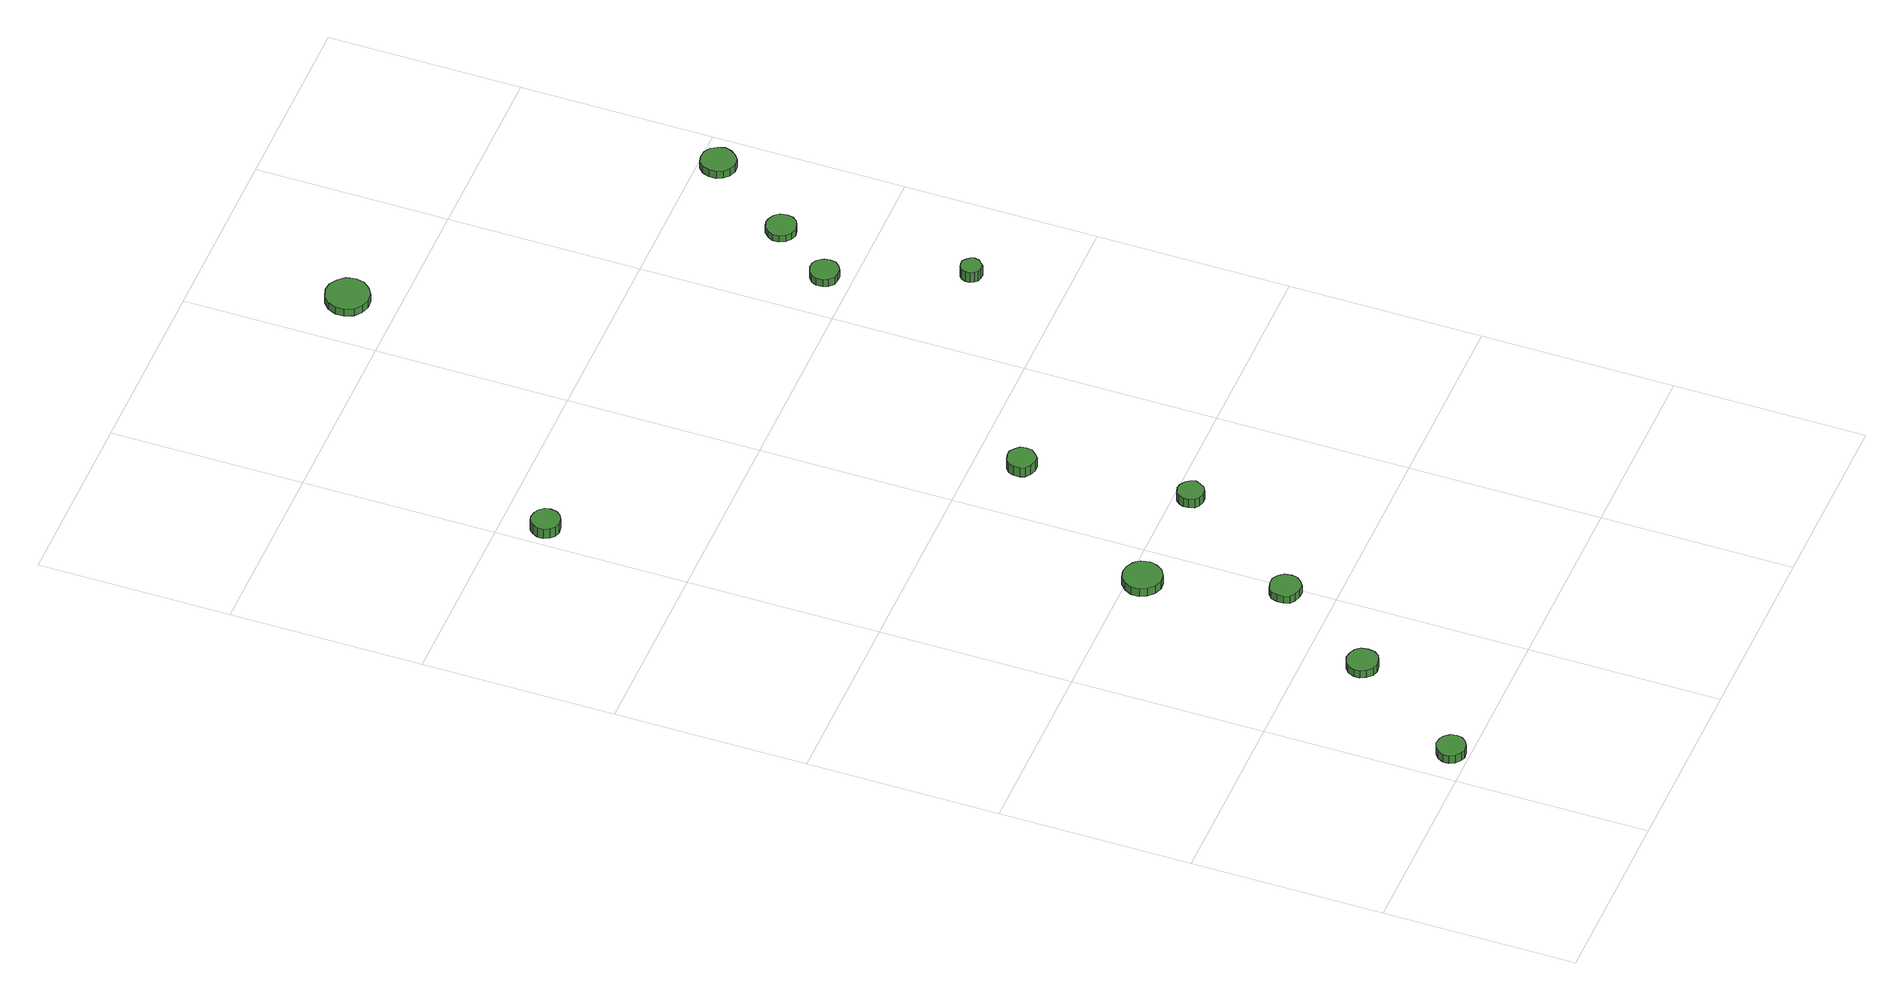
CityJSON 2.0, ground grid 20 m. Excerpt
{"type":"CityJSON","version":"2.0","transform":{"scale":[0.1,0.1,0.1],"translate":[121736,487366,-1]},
"CityObjects":{
"tree1":{"type":"SolitaryVegetationObject","attributes":{"function":"something"},"geometry":[{"type":"MultiSurface","lod":"1","boundaries":[[[0,1,2,3,4,5,6,7,8,9,10,11,12,13,14]],[[15,16,17,18,19,20,21,22,23,24,25,26,27,28,29]],[[0,29,28,1]],[[1,28,27,2]],[[2,27,26,3]],[[3,26,25,4]],[[4,25,24,5]],[[5,24,23,6]],[[6,23,22,7]],[[7,22,21,8]],[[8,21,20,9]],[[9,20,19,10]],[[10,19,18,11]],[[11,18,17,12]],[[12,17,16,13]],[[13,16,15,14]],[[14,15,29,0]]]}]},
"tree2":{"type":"SolitaryVegetationObject","attributes":{"function":"something"},"geometry":[{"type":"MultiSurface","lod":"1","boundaries":[[[30,31,32,33,34,35,36,37,38,39,40,41,42,43,44]],[[45,46,47,48,49,50,51,52,53,54,55,56,57,58,59]],[[30,59,58,31]],[[31,58,57,32]],[[32,57,56,33]],[[33,56,55,34]],[[34,55,54,35]],[[35,54,53,36]],[[36,53,52,37]],[[37,52,51,38]],[[38,51,50,39]],[[39,50,49,40]],[[40,49,48,41]],[[41,48,47,42]],[[42,47,46,43]],[[43,46,45,44]],[[44,45,59,30]]]}]},
"tree3":{"type":"SolitaryVegetationObject","attributes":{"function":"something"},"geometry":[{"type":"MultiSurface","lod":"1","boundaries":[[[60,61,62,63,64,65,66,67,68,69,70,71,72,73,74]],[[75,76,77,78,79,80,81,82,83,84,85,86,87,88,89]],[[60,89,88,61]],[[61,88,87,62]],[[62,87,86,63]],[[63,86,85,64]],[[64,85,84,65]],[[65,84,83,66]],[[66,83,82,67]],[[67,82,81,68]],[[68,81,80,69]],[[69,80,79,70]],[[70,79,78,71]],[[71,78,77,72]],[[72,77,76,73]],[[73,76,75,74]],[[74,75,89,60]]]}]},
"tree4":{"type":"SolitaryVegetationObject","attributes":{"function":"something"},"geometry":[{"type":"MultiSurface","lod":"1","boundaries":[[[90,91,92,93,94,95,96,97,98,99,100,101,102,103,104]],[[105,106,107,108,109,110,111,112,113,114,115,116,117,118,119]],[[90,119,118,91]],[[91,118,117,92]],[[92,117,116,93]],[[93,116,115,94]],[[94,115,114,95]],[[95,114,113,96]],[[96,113,112,97]],[[97,112,111,98]],[[98,111,110,99]],[[99,110,109,100]],[[100,109,108,101]],[[101,108,107,102]],[[102,107,106,103]],[[103,106,105,104]],[[104,105,119,90]]]}]},
"tree5":{"type":"SolitaryVegetationObject","attributes":{"function":"something"},"geometry":[{"type":"MultiSurface","lod":"1","boundaries":[[[120,121,122,123,124,125,126,127,128,129,130,131,132,133,134]],[[135,136,137,138,139,140,141,142,143,144,145,146,147,148,149]],[[120,149,148,121]],[[121,148,147,122]],[[122,147,146,123]],[[123,146,145,124]],[[124,145,144,125]],[[125,144,143,126]],[[126,143,142,127]],[[127,142,141,128]],[[128,141,140,129]],[[129,140,139,130]],[[130,139,138,131]],[[131,138,137,132]],[[132,137,136,133]],[[133,136,135,134]],[[134,135,149,120]]]}]},
"tree6":{"type":"SolitaryVegetationObject","attributes":{"function":"something"},"geometry":[{"type":"MultiSurface","lod":"1","boundaries":[[[150,151,152,153,154,155,156,157,158,159,160,161,162,163,164]],[[165,166,167,168,169,170,171,172,173,174,175,176,177,178,179]],[[150,179,178,151]],[[151,178,177,152]],[[152,177,176,153]],[[153,176,175,154]],[[154,175,174,155]],[[155,174,173,156]],[[156,173,172,157]],[[157,172,171,158]],[[158,171,170,159]],[[159,170,169,160]],[[160,169,168,161]],[[161,168,167,162]],[[162,167,166,163]],[[163,166,165,164]],[[164,165,179,150]]]}]},
"tree7":{"type":"SolitaryVegetationObject","attributes":{"function":"something"},"geometry":[{"type":"MultiSurface","lod":"1","boundaries":[[[180,181,182,183,184,185,186,187,188,189,190,191,192,193,194]],[[195,196,197,198,199,200,201,202,203,204,205,206,207,208,209]],[[180,209,208,181]],[[181,208,207,182]],[[182,207,206,183]],[[183,206,205,184]],[[184,205,204,185]],[[185,204,203,186]],[[186,203,202,187]],[[187,202,201,188]],[[188,201,200,189]],[[189,200,199,190]],[[190,199,198,191]],[[191,198,197,192]],[[192,197,196,193]],[[193,196,195,194]],[[194,195,209,180]]]}]},
"tree8":{"type":"SolitaryVegetationObject","attributes":{"function":"something"},"geometry":[{"type":"MultiSurface","lod":"1","boundaries":[[[210,211,212,213,214,215,216,217,218,219,220,221,222,223,224]],[[225,226,227,228,229,230,231,232,233,234,235,236,237,238,239]],[[210,239,238,211]],[[211,238,237,212]],[[212,237,236,213]],[[213,236,235,214]],[[214,235,234,215]],[[215,234,233,216]],[[216,233,232,217]],[[217,232,231,218]],[[218,231,230,219]],[[219,230,229,220]],[[220,229,228,221]],[[221,228,227,222]],[[222,227,226,223]],[[223,226,225,224]],[[224,225,239,210]]]}]},
"tree9":{"type":"SolitaryVegetationObject","attributes":{"function":"something"},"geometry":[{"type":"MultiSurface","lod":"1","boundaries":[[[240,241,242,243,244,245,246,247,248,249,250,251,252,253,254]],[[255,256,257,258,259,260,261,262,263,264,265,266,267,268,269]],[[240,269,268,241]],[[241,268,267,242]],[[242,267,266,243]],[[243,266,265,244]],[[244,265,264,245]],[[245,264,263,246]],[[246,263,262,247]],[[247,262,261,248]],[[248,261,260,249]],[[249,260,259,250]],[[250,259,258,251]],[[251,258,257,252]],[[252,257,256,253]],[[253,256,255,254]],[[254,255,269,240]]]}]},
"tree10":{"type":"SolitaryVegetationObject","attributes":{"function":"something"},"geometry":[{"type":"MultiSurface","lod":"1","boundaries":[[[270,271,272,273,274,275,276,277,278,279,280,281,282,283,284]],[[285,286,287,288,289,290,291,292,293,294,295,296,297,298,299]],[[270,299,298,271]],[[271,298,297,272]],[[272,297,296,273]],[[273,296,295,274]],[[274,295,294,275]],[[275,294,293,276]],[[276,293,292,277]],[[277,292,291,278]],[[278,291,290,279]],[[279,290,289,280]],[[280,289,288,281]],[[281,288,287,282]],[[282,287,286,283]],[[283,286,285,284]],[[284,285,299,270]]]}]},
"tree11":{"type":"SolitaryVegetationObject","attributes":{"function":"something"},"geometry":[{"type":"MultiSurface","lod":"1","boundaries":[[[300,301,302,303,304,305,306,307,308,309,310,311,312,313,314]],[[315,316,317,318,319,320,321,322,323,324,325,326,327,328,329]],[[300,329,328,301]],[[301,328,327,302]],[[302,327,326,303]],[[303,326,325,304]],[[304,325,324,305]],[[305,324,323,306]],[[306,323,322,307]],[[307,322,321,308]],[[308,321,320,309]],[[309,320,319,310]],[[310,319,318,311]],[[311,318,317,312]],[[312,317,316,313]],[[313,316,315,314]],[[314,315,329,300]]]}]},
"tree12":{"type":"SolitaryVegetationObject","attributes":{"function":"something"},"geometry":[{"type":"MultiSurface","lod":"1","boundaries":[[[330,331,332,333,334,335,336,337,338,339,340,341,342,343,344]],[[345,346,347,348,349,350,351,352,353,354,355,356,357,358,359]],[[330,359,358,331]],[[331,358,357,332]],[[332,357,356,333]],[[333,356,355,334]],[[334,355,354,335]],[[335,354,353,336]],[[336,353,352,337]],[[337,352,351,338]],[[338,351,350,339]],[[339,350,349,340]],[[340,349,348,341]],[[341,348,347,342]],[[342,347,346,343]],[[343,346,345,344]],[[344,345,359,330]]]}]}
},
"vertices":[
[52,19,16],[51,25,16],[47,30,16],[42,33,16],[35,34,16],[30,32,16],[25,28,16],[22,22,16],[22,16,16],[25,10,16],[30,6,16],[35,4,16],[42,5,16],[47,8,16],[51,13,16],[51,13,6],[47,8,6],[42,5,6],[35,4,6],[30,6,6],[25,10,6],[22,16,6],[22,22,6],[25,28,6],[30,32,6],[35,34,6],[42,33,6],[47,30,6],[51,25,6],[52,19,6],
[137,143,15],[136,150,15],[132,155,15],[126,158,15],[119,159,15],[113,157,15],[108,153,15],[105,146,15],[105,140,15],[108,134,15],[113,129,15],[119,127,15],[126,128,15],[132,131,15],[136,136,15],[136,136,6],[132,131,6],[126,128,6],[119,127,6],[113,129,6],[108,134,6],[105,140,6],[105,146,6],[108,153,6],[113,157,6],[119,159,6],[126,158,6],[132,155,6],[136,150,6],[137,143,6],
[209,250,15],[208,257,15],[204,262,15],[198,266,15],[192,266,15],[185,264,15],[180,260,15],[178,254,15],[178,247,15],[180,241,15],[185,237,15],[192,235,15],[198,235,15],[204,239,15],[208,244,15],[208,244,6],[204,239,6],[198,235,6],[192,235,6],[185,237,6],[180,241,6],[178,247,6],[178,254,6],[180,260,6],[185,264,6],[192,266,6],[198,266,6],[204,262,6],[208,257,6],[209,250,6],
[176,385,17],[174,394,17],[169,400,17],[162,404,17],[154,405,17],[146,403,17],[140,397,17],[136,390,17],[136,381,17],[140,374,17],[146,368,17],[154,365,17],[162,366,17],[169,370,17],[174,377,17],[174,377,7],[169,370,7],[162,366,7],[154,365,7],[146,368,7],[140,374,7],[136,381,7],[136,390,7],[140,397,7],[146,403,7],[154,405,7],[162,404,7],[169,400,7],[174,394,7],[176,385,7],
[38,956,19],[37,962,19],[33,967,19],[28,970,19],[21,971,19],[15,969,19],[11,965,19],[8,959,19],[8,953,19],[11,947,19],[15,943,19],[21,941,19],[28,942,19],[33,945,19],[37,950,19],[37,950,7],[33,945,7],[28,942,7],[21,941,7],[15,943,7],[11,947,7],[8,953,7],[8,959,7],[11,965,7],[15,969,7],[21,971,7],[28,970,7],[33,967,7],[37,962,7],[38,956,7],
[298,383,18],[296,389,18],[293,393,18],[288,396,18],[283,397,18],[277,395,18],[273,391,18],[271,386,18],[271,381,18],[273,375,18],[277,372,18],[283,370,18],[288,370,18],[293,373,18],[296,378,18],[296,378,7],[293,373,7],[288,370,7],[283,370,7],[277,372,7],[273,375,7],[271,381,7],[271,386,7],[273,391,7],[277,395,7],[283,397,7],[288,396,7],[293,393,7],[296,389,7],[298,383,7],
[278,552,24],[277,558,24],[273,562,24],[268,566,24],[262,566,24],[256,564,24],[251,560,24],[249,555,24],[249,548,24],[251,543,24],[256,539,24],[262,537,24],[268,537,24],[273,541,24],[277,546,24],[277,546,12],[273,541,12],[268,537,12],[262,537,12],[256,539,12],[251,543,12],[249,548,12],[249,555,12],[251,560,12],[256,564,12],[262,566,12],[268,566,12],[273,562,12],[277,558,12],[278,552,12],
[280,1250,16],[278,1260,16],[272,1267,16],[264,1272,16],[255,1273,16],[246,1270,16],[239,1264,16],[235,1255,16],[235,1246,16],[239,1237,16],[246,1231,16],[255,1228,16],[264,1229,16],[272,1234,16],[278,1241,16],[278,1241,7],[272,1234,7],[264,1229,7],[255,1228,7],[246,1231,7],[239,1237,7],[235,1246,7],[235,1255,7],[239,1264,7],[246,1270,7],[255,1273,7],[264,1272,7],[272,1267,7],[278,1260,7],[280,1250,7],
[468,828,16],[467,834,16],[463,840,16],[458,843,16],[452,843,16],[446,841,16],[441,837,16],[439,832,16],[439,825,16],[441,820,16],[446,815,16],[452,814,16],[458,814,16],[463,817,16],[467,822,16],[467,822,7],[463,817,7],[458,814,7],[452,814,7],[446,815,7],[441,820,7],[439,825,7],[439,832,7],[441,837,7],[446,841,7],[452,843,7],[458,843,7],[463,840,7],[467,834,7],[468,828,7],
[514,695,22],[513,699,22],[510,702,22],[507,705,22],[502,705,22],[498,704,22],[495,701,22],[493,697,22],[493,692,22],[495,688,22],[498,685,22],[502,684,22],[507,684,22],[510,687,22],[513,690,22],[513,690,9],[510,687,9],[507,684,9],[502,684,9],[498,685,9],[495,688,9],[493,692,9],[493,697,9],[495,701,9],[498,704,9],[502,705,9],[507,705,9],[510,702,9],[513,699,9],[514,695,9],
[514,890,15],[513,897,15],[509,902,15],[503,905,15],[497,906,15],[491,904,15],[486,899,15],[483,894,15],[483,887,15],[486,881,15],[491,877,15],[497,875,15],[503,876,15],[509,879,15],[513,884,15],[513,884,7],[509,879,7],[503,876,7],[497,875,7],[491,877,7],[486,881,7],[483,887,7],[483,894,7],[486,899,7],[491,904,7],[497,906,7],[503,905,7],[509,902,7],[513,897,7],[514,890,7],
[581,980,16],[579,987,16],[575,993,16],[569,997,16],[561,998,16],[554,996,16],[549,991,16],[546,984,16],[546,976,16],[549,970,16],[554,965,16],[561,962,16],[569,963,16],[575,967,16],[579,973,16],[579,973,7],[575,967,7],[569,963,7],[561,962,7],[554,965,7],[549,970,7],[546,976,7],[546,984,7],[549,991,7],[554,996,7],[561,998,7],[569,997,7],[575,993,7],[579,987,7],[581,980,7]
]}
